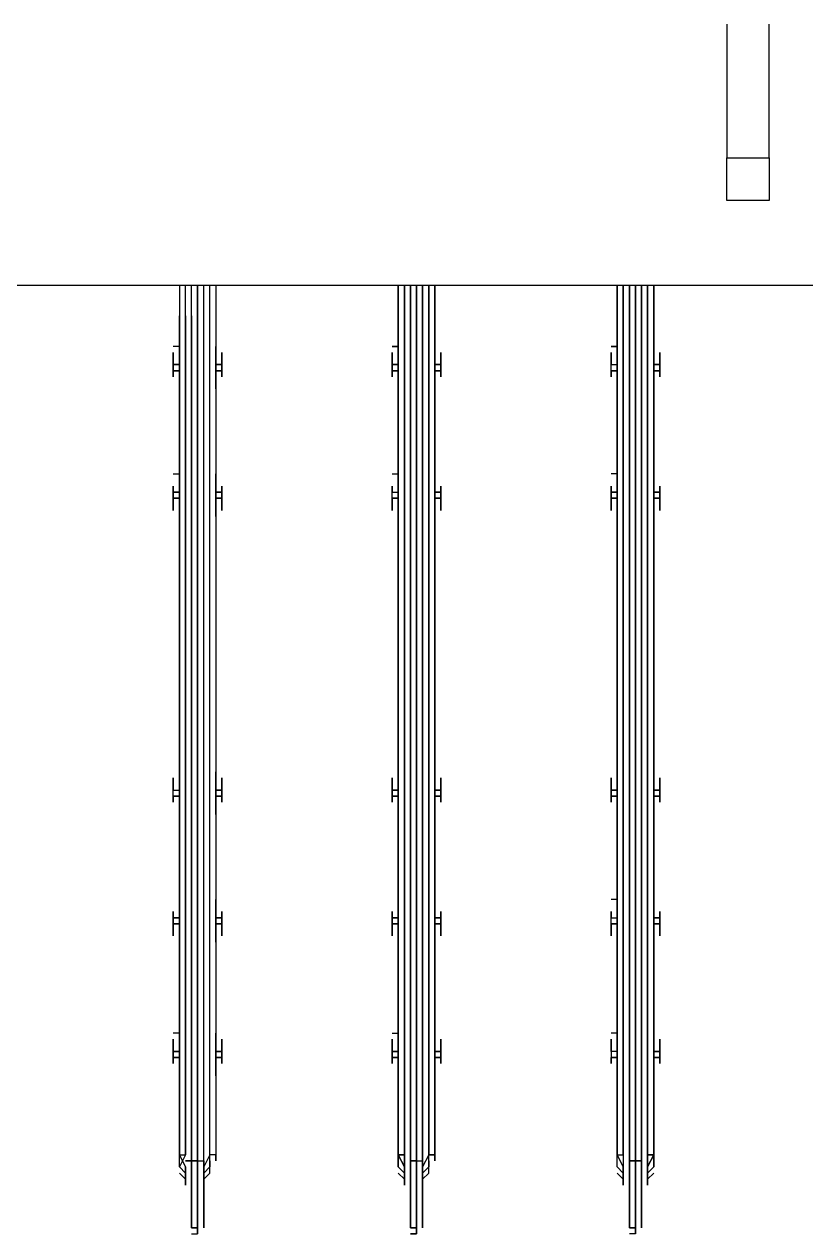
# Model space of a CAD drawing. Header units: metres. Extents: x 530797 to 531186, y 2675944 to 2676144.
# Drawn here: x 531162.012 to 531162.1898, y 2676012.4936 to 2676012.7689 of the extents above; entities that cross this region are included whole.
import ezdxf

# ---------------------------------------------------------------- set-up
doc = ezdxf.new("R2010")
doc.units = ezdxf.units.M
doc.layers.add('IDT', color=7, linetype='Continuous')

# ---------------------------------------------------------------- blocks, each defined once
blk = doc.blocks.new('IDT')
at = {"layer": 'IDT', "color": 0, "lineweight": 25}
for p, q in [((13.99486, 14.15276), (13.99486, 14.16797)), ((13.99486, 14.16797), (13.99486, 14.15276)), ((13.99624, 14.16936), (13.99624, 14.15276)), ((13.99624, 14.15276), (13.99624, 14.16936)), ((13.99624, 14.16936), (13.99624, 14.15276)), ((13.99624, 14.15276), (13.99624, 14.16936)), ((13.99624, 14.16936), (13.99763, 14.16936)), ((13.99763, 14.16797), (13.99624, 14.16797)), ((13.99624, 14.16797), (13.99763, 14.16797)), ((13.99763, 14.16797), (13.99624, 14.16797)), ((13.99624, 14.16797), (13.99763, 14.16797)), ((13.99763, 14.15276), (13.99763, 14.16797)), ((13.99763, 14.16797), (13.99763, 14.15276)), ((14.04465, 14.15276), (14.04465, 14.16797)), ((14.04465, 14.16797), (14.04465, 14.15276)), ((14.04465, 14.15276), (14.04465, 14.16797)), ((14.04465, 14.16797), (14.04465, 14.15276)), ((14.04604, 14.15276), (14.04604, 14.16936)), ((14.04604, 14.16936), (14.04604, 14.15276)), ((14.04742, 14.16936), (14.04604, 14.16936)), ((14.04604, 14.16936), (14.04604, 14.15276)), ((14.04604, 14.15276), (14.04604, 14.16936)), ((14.04604, 14.16936), (14.04742, 14.16936)), ((14.04604, 14.15276), (14.04604, 14.16936)), ((14.04604, 14.16936), (14.04604, 14.15276)), ((14.04604, 14.15276), (14.04604, 14.16936)), ((14.04604, 14.15276), (14.04604, 14.16936)), ((14.04742, 14.16797), (14.04604, 14.16797)), ((14.04604, 14.16797), (14.04742, 14.16797)), ((14.04742, 14.16797), (14.04604, 14.16797)), ((14.04604, 14.16797), (14.04742, 14.16797)), ((14.04742, 14.16797), (14.04604, 14.16797)), ((14.04604, 14.16797), (14.04742, 14.16797)), ((14.04742, 14.16797), (14.04604, 14.16797)), ((14.04604, 14.16797), (14.04742, 14.16797)), ((14.04742, 14.15276), (14.04742, 14.16797)), ((14.04742, 14.16797), (14.04742, 14.15276)), ((14.04742, 14.15276), (14.04742, 14.16797)), ((14.04742, 14.16797), (14.04742, 14.15276)), ((14.09445, 14.15276), (14.09445, 14.16797)), ((14.09445, 14.16797), (14.09445, 14.15276)), ((14.09583, 14.16936), (14.09583, 14.15276)), ((14.09583, 14.15276), (14.09583, 14.16936)), ((14.09583, 14.16936), (14.09583, 14.15276)), ((14.09721, 14.16936), (14.09583, 14.16936)), ((14.09583, 14.16936), (14.09583, 14.15276)), ((14.09721, 14.16797), (14.09583, 14.16797)), ((14.09583, 14.16797), (14.09721, 14.16797)), ((14.09721, 14.16797), (14.09583, 14.16797)), ((14.09583, 14.16797), (14.09721, 14.16797)), ((14.09721, 14.15276), (14.09721, 14.16797)), ((14.09721, 14.16797), (14.09721, 14.15276)), ((13.99348, 14.15691), (13.99209, 14.15552)), ((13.99209, 14.15552), (13.99348, 14.15691)), ((13.99348, 14.15414), (13.99348, 14.15829)), ((13.99348, 14.15829), (13.99348, 14.15691)), ((13.99348, 14.15691), (13.99348, 14.15829)), ((13.99348, 14.15829), (13.99348, 14.15414)), ((13.99901, 14.15414), (13.99901, 14.15829)), ((13.99901, 14.15829), (13.99901, 14.15691)), ((13.99901, 14.15691), (13.99901, 14.15829)), ((13.99901, 14.15829), (13.99901, 14.15414)), ((13.99901, 14.15691), (14.00039, 14.15552)), ((14.00039, 14.15552), (13.99901, 14.15691)), ((14.04465, 14.15691), (14.04327, 14.15552)), ((14.04465, 14.15691), (14.04327, 14.15552)), ((14.04465, 14.15691), (14.04327, 14.15552)), ((14.04465, 14.15691), (14.04327, 14.15552)), ((14.04465, 14.15414), (14.04465, 14.15829)), ((14.04465, 14.15829), (14.04465, 14.15691)), ((14.04465, 14.15414), (14.04465, 14.15829)), ((14.04465, 14.15829), (14.04465, 14.15691)), ((14.04465, 14.15414), (14.04465, 14.15829)), ((14.04465, 14.15829), (14.04465, 14.15691)), ((14.04465, 14.15414), (14.04465, 14.15829)), ((14.04465, 14.15829), (14.04465, 14.15691)), ((14.0488, 14.15414), (14.0488, 14.15829)), ((14.0488, 14.15829), (14.0488, 14.15414)), ((14.0488, 14.15414), (14.0488, 14.15829)), ((14.0488, 14.15829), (14.0488, 14.15691)), ((14.0488, 14.15691), (14.0488, 14.15829)), ((14.0488, 14.15829), (14.0488, 14.15691)), ((14.0488, 14.15691), (14.0488, 14.15829)), ((14.0488, 14.15829), (14.0488, 14.15414)), ((14.0488, 14.15691), (14.05018, 14.15552)), ((14.05018, 14.15552), (14.0488, 14.15691)), ((14.0488, 14.15691), (14.05018, 14.15552)), ((14.05018, 14.15552), (14.0488, 14.15691)), ((14.09445, 14.15691), (14.09306, 14.15552)), ((14.09445, 14.15691), (14.09306, 14.15552)), ((14.09445, 14.15414), (14.09445, 14.15829)), ((14.09445, 14.15829), (14.09445, 14.15691)), ((14.09445, 14.15414), (14.09445, 14.15829)), ((14.09445, 14.15829), (14.09445, 14.15691)), ((14.0986, 14.15414), (14.0986, 14.15829)), ((14.0986, 14.15829), (14.0986, 14.15691)), ((14.0986, 14.15691), (14.0986, 14.15829)), ((14.0986, 14.15829), (14.0986, 14.15414)), ((14.0986, 14.15691), (14.09998, 14.15552)), ((14.09998, 14.15552), (14.0986, 14.15691)), ((13.99348, 14.15552), (13.99209, 14.15414)), ((13.99209, 14.15414), (13.99348, 14.15552)), ((13.99209, 14.15414), (13.99209, 14.15276)), ((13.99209, 14.15276), (13.99209, 14.15414)), ((13.99209, 14.15137), (13.99348, 14.15414)), ((13.99348, 14.15414), (13.99209, 14.15137)), ((13.99348, 14.15552), (13.99348, 14.15137)), ((13.99348, 14.15137), (13.99348, 14.15552)), ((13.99901, 14.15137), (13.99901, 14.15552)), ((13.99901, 14.15552), (14.00039, 14.15414)), ((13.99901, 14.15137), (13.99901, 14.15552)), ((13.99901, 14.15552), (14.00039, 14.15414)), ((14.00039, 14.15137), (13.99901, 14.15414)), ((13.99901, 14.15414), (14.00039, 14.15137)), ((14.00039, 14.15414), (14.00039, 14.15276)), ((14.00039, 14.15414), (14.00039, 14.15276)), ((14.04327, 14.15552), (14.04327, 14.15137)), ((14.04327, 14.15552), (14.04327, 14.15137)), ((14.04327, 14.15552), (14.04327, 14.15137)), ((14.04327, 14.15552), (14.04327, 14.15137)), ((14.04327, 14.15414), (14.04465, 14.15552)), ((14.04465, 14.15552), (14.04327, 14.15414)), ((14.04327, 14.15414), (14.04465, 14.15552)), ((14.04465, 14.15552), (14.04327, 14.15414)), ((14.04327, 14.15137), (14.04465, 14.15414)), ((14.04327, 14.15137), (14.04465, 14.15414)), ((14.04327, 14.15137), (14.04465, 14.15414)), ((14.04327, 14.15137), (14.04465, 14.15414)), ((14.04327, 14.15276), (14.04327, 14.15414)), ((14.04327, 14.15414), (14.04327, 14.15276)), ((14.04327, 14.15276), (14.04327, 14.15414)), ((14.04327, 14.15414), (14.04327, 14.15276)), ((14.0488, 14.15137), (14.0488, 14.15552)), ((14.0488, 14.15552), (14.05018, 14.15414)), ((14.0488, 14.15137), (14.0488, 14.15552)), ((14.0488, 14.15552), (14.05018, 14.15414)), ((14.0488, 14.15552), (14.0488, 14.15137)), ((14.05018, 14.15414), (14.0488, 14.15552)), ((14.0488, 14.15137), (14.0488, 14.15552)), ((14.05018, 14.15414), (14.0488, 14.15552)), ((14.05018, 14.15137), (14.0488, 14.15414)), ((14.0488, 14.15414), (14.05018, 14.15137)), ((14.05018, 14.15137), (14.0488, 14.15414)), ((14.0488, 14.15414), (14.05018, 14.15137)), ((14.05018, 14.15414), (14.05018, 14.15276)), ((14.05018, 14.15414), (14.05018, 14.15276)), ((14.05018, 14.15276), (14.05018, 14.15414)), ((14.05018, 14.15276), (14.05018, 14.15414)), ((14.09306, 14.15552), (14.09306, 14.15137)), ((14.09306, 14.15552), (14.09306, 14.15137)), ((14.09306, 14.15414), (14.09445, 14.15552)), ((14.09445, 14.15552), (14.09306, 14.15414)), ((14.09306, 14.15137), (14.09445, 14.15414)), ((14.09306, 14.15137), (14.09445, 14.15414)), ((14.09306, 14.15276), (14.09306, 14.15414)), ((14.09306, 14.15414), (14.09306, 14.15276)), ((14.09998, 14.15414), (14.0986, 14.15552)), ((14.0986, 14.15552), (14.09998, 14.15414)), ((14.09998, 14.15414), (14.0986, 14.15552)), ((14.0986, 14.15552), (14.09998, 14.15414)), ((14.09998, 14.15137), (14.0986, 14.15414)), ((14.0986, 14.15414), (14.09998, 14.15137)), ((14.0986, 14.15137), (14.09998, 14.15414)), ((14.0986, 14.15137), (14.09998, 14.15414)), ((14.09998, 14.15414), (14.09998, 14.15276)), ((14.09998, 14.15414), (14.09998, 14.15276)), ((13.99209, 14.15137), (13.99209, 14.15276)), ((13.99209, 14.15276), (13.99209, 14.15137)), ((13.99348, 14.15137), (13.99209, 14.15137)), ((13.99209, 14.15137), (13.99348, 14.15137)), ((13.99209, 14.15137), (13.99209, 13.95358)), ((13.99209, 13.95358), (13.99209, 14.15137)), ((13.99348, 14.15137), (13.99348, 13.95358)), ((13.99348, 13.95358), (13.99348, 14.15137)), ((13.99486, 14.15276), (13.99486, 13.95358)), ((13.99486, 13.95358), (13.99486, 14.15276)), ((13.99624, 14.15276), (13.99486, 14.15276)), ((13.99486, 14.15276), (13.99624, 14.15276)), ((13.99624, 14.15276), (13.99763, 14.15276)), ((13.99763, 14.15276), (13.99624, 14.15276)), ((13.99624, 14.15276), (13.99763, 14.15276)), ((13.99763, 14.15276), (13.99624, 14.15276)), ((13.99624, 13.95358), (13.99624, 14.15276)), ((13.99624, 14.15276), (13.99624, 13.95358)), ((13.99624, 13.95358), (13.99624, 14.15276)), ((13.99624, 14.15276), (13.99624, 13.95358)), ((13.99763, 14.15276), (13.99763, 13.95358)), ((13.99763, 13.95358), (13.99763, 14.15276)), ((14.00039, 14.15137), (13.99901, 14.15137)), ((14.00039, 14.15137), (13.99901, 14.15137)), ((13.99901, 14.15137), (13.99901, 13.95358)), ((13.99901, 13.95358), (13.99901, 14.15137)), ((14.00039, 14.15276), (14.00039, 14.15137)), ((14.00039, 14.15276), (14.00039, 14.15137)), ((14.00039, 13.95358), (14.00039, 14.15137)), ((14.00039, 14.15137), (14.00039, 13.95358)), ((14.04189, 14.15137), (14.04189, 14.15276)), ((14.04189, 14.15276), (14.04189, 14.15137)), ((14.04189, 14.15137), (14.04189, 14.15276)), ((14.04189, 14.15276), (14.04189, 14.15137)), ((14.04189, 13.9605), (14.04189, 14.15137)), ((14.04189, 14.15137), (14.04327, 14.15137)), ((14.04327, 14.15137), (14.04189, 14.15137)), ((14.04189, 14.15137), (14.04327, 14.15137)), ((14.04327, 14.15137), (14.04189, 14.15137)), ((14.04189, 14.15137), (14.04189, 13.95358)), ((14.04189, 13.95358), (14.04189, 14.15137)), ((14.04189, 14.15137), (14.04189, 13.95358)), ((14.04327, 14.15137), (14.04327, 13.9605)), ((14.04327, 13.95358), (14.04327, 14.15137)), ((14.04327, 14.15137), (14.04327, 13.95358)), ((14.04327, 13.95358), (14.04327, 14.15137)), ((14.04604, 14.15276), (14.04465, 14.15276)), ((14.04465, 14.15276), (14.04465, 13.9605)), ((14.04604, 14.15276), (14.04465, 14.15276)), ((14.04465, 14.15276), (14.04465, 13.95358)), ((14.04465, 13.95358), (14.04465, 14.15276)), ((14.04465, 14.15276), (14.04465, 13.95358)), ((14.04604, 14.15276), (14.04465, 14.15276)), ((14.04604, 14.15276), (14.04465, 14.15276)), ((14.04742, 14.15276), (14.04604, 14.15276)), ((14.04604, 14.15276), (14.04742, 14.15276)), ((14.04742, 14.15276), (14.04604, 14.15276)), ((14.04604, 14.15276), (14.04742, 14.15276)), ((14.04742, 14.15276), (14.04604, 14.15276)), ((14.04604, 14.15276), (14.04742, 14.15276)), ((14.04742, 14.15276), (14.04604, 14.15276)), ((14.04742, 14.15276), (14.04604, 14.15276)), ((14.04604, 13.9605), (14.04604, 14.15276)), ((14.04604, 14.15276), (14.04604, 13.9605)), ((14.04604, 13.95358), (14.04604, 14.15276)), ((14.04604, 14.15276), (14.04604, 13.95358)), ((14.04604, 13.95358), (14.04604, 14.15276)), ((14.04604, 14.15276), (14.04604, 13.95358)), ((14.04604, 13.95358), (14.04604, 14.15276)), ((14.04604, 14.15276), (14.04604, 13.95358)), ((14.04742, 13.9605), (14.04742, 14.15276)), ((14.04742, 13.95358), (14.04742, 14.15276)), ((14.04742, 14.15276), (14.04742, 13.95358)), ((14.04742, 13.95358), (14.04742, 14.15276)), ((14.05018, 14.15137), (14.0488, 14.15137)), ((14.05018, 14.15137), (14.0488, 14.15137)), ((14.0488, 14.15137), (14.05018, 14.15137)), ((14.05018, 14.15137), (14.0488, 14.15137)), ((14.0488, 13.9605), (14.0488, 14.15137)), ((14.0488, 14.15137), (14.0488, 13.95358)), ((14.0488, 13.95358), (14.0488, 14.15137)), ((14.0488, 14.15137), (14.0488, 13.95358)), ((14.05018, 14.15276), (14.05018, 14.15137)), ((14.05018, 14.15276), (14.05018, 14.15137)), ((14.05018, 14.15137), (14.05018, 14.15276)), ((14.05018, 14.15276), (14.05018, 14.15137)), ((14.05018, 13.9605), (14.05018, 14.15137)), ((14.05018, 14.15137), (14.05018, 13.95358)), ((14.05018, 13.95358), (14.05018, 14.15137)), ((14.05018, 14.15137), (14.05018, 13.95358)), ((14.09168, 14.15137), (14.09168, 14.15276)), ((14.09168, 14.15276), (14.09168, 14.15137)), ((14.09168, 13.9605), (14.09168, 14.15137)), ((14.09168, 14.15137), (14.09306, 14.15137)), ((14.09168, 13.95358), (14.09168, 14.15137)), ((14.09168, 14.15137), (14.09306, 14.15137)), ((14.09306, 14.15137), (14.09306, 13.9605)), ((14.09306, 14.15137), (14.09306, 13.95358)), ((14.09583, 14.15276), (14.09445, 14.15276)), ((14.09445, 14.15276), (14.09445, 13.9605)), ((14.09583, 14.15276), (14.09445, 14.15276)), ((14.09445, 14.15276), (14.09445, 13.95358)), ((14.09583, 14.15276), (14.09721, 14.15276)), ((14.09721, 14.15276), (14.09583, 14.15276)), ((14.09583, 14.15276), (14.09583, 13.95358)), ((14.09583, 13.95358), (14.09583, 14.15276)), ((14.09583, 14.15276), (14.09583, 13.9605)), ((14.09583, 13.9605), (14.09583, 14.15276)), ((14.09721, 13.9605), (14.09721, 14.15276)), ((14.09721, 14.15276), (14.0986, 14.15276)), ((14.0986, 14.15276), (14.09721, 14.15276)), ((14.09721, 14.15276), (14.09721, 13.95358)), ((14.09998, 14.15137), (14.0986, 14.15137)), ((14.09998, 14.15137), (14.0986, 14.15137)), ((14.0986, 13.9605), (14.0986, 14.15137)), ((14.0986, 14.15137), (14.0986, 13.95358)), ((14.09998, 14.15276), (14.09998, 14.15137)), ((14.09998, 14.15276), (14.09998, 14.15137)), ((14.09998, 13.95358), (14.09998, 14.15137)), ((14.09998, 14.15137), (14.09998, 13.9605)), ((13.99209, 14.12924), (13.99209, 14.13339)), ((13.99209, 14.13339), (13.99209, 14.12371)), ((13.99209, 14.13063), (13.99209, 14.13201)), ((13.99209, 14.13201), (13.99209, 14.13063)), ((14.00039, 14.13339), (14.00039, 14.12924)), ((14.00039, 14.12924), (14.00039, 14.13339)), ((14.00039, 14.13201), (14.00039, 14.13063)), ((14.00039, 14.13063), (14.00039, 14.13201)), ((14.04189, 14.12924), (14.04189, 14.13339)), ((14.04189, 14.13339), (14.04189, 14.12924)), ((14.04189, 14.12924), (14.04189, 14.13339)), ((14.04189, 14.13339), (14.04189, 14.12924)), ((14.04189, 14.13063), (14.04189, 14.13201)), ((14.04189, 14.13201), (14.04189, 14.13063)), ((14.04189, 14.13063), (14.04189, 14.13201)), ((14.04189, 14.13201), (14.04189, 14.13063)), ((14.05018, 14.13339), (14.05018, 14.12924)), ((14.05018, 14.12924), (14.05018, 14.13339)), ((14.05018, 14.13339), (14.05018, 14.12924)), ((14.05018, 14.12924), (14.05018, 14.13339)), ((14.05018, 14.13201), (14.05018, 14.13063)), ((14.05018, 14.13063), (14.05018, 14.13201)), ((14.05018, 14.13201), (14.05018, 14.13063)), ((14.05018, 14.13063), (14.05018, 14.13201)), ((14.09168, 14.12924), (14.09168, 14.13339)), ((14.09168, 14.13339), (14.09168, 14.12924)), ((14.09168, 14.13063), (14.09168, 14.13201)), ((14.09168, 14.13201), (14.09168, 14.13063)), ((14.09998, 14.12924), (14.09998, 14.13339)), ((14.09998, 14.13339), (14.09998, 14.12924)), ((14.09998, 14.13201), (14.09998, 14.13063)), ((14.09998, 14.13063), (14.09998, 14.13201)), ((13.99071, 14.12924), (13.99071, 14.13063)), ((13.99071, 14.13063), (13.99071, 14.12924)), ((13.99071, 14.12786), (13.99071, 14.12924)), ((13.99071, 14.12924), (13.99071, 14.12786)), ((13.99209, 14.12924), (13.99071, 14.12924)), ((13.99071, 14.12924), (13.99209, 14.12924)), ((13.99209, 14.12786), (13.99209, 14.12924)), ((14.00039, 14.12924), (14.00177, 14.12924)), ((14.00177, 14.12924), (14.00039, 14.12924)), ((14.00039, 14.12924), (14.00039, 14.12371)), ((14.00177, 14.12924), (14.00039, 14.12924)), ((14.00039, 14.12924), (14.00039, 14.12786)), ((14.00177, 14.12924), (14.00039, 14.12924)), ((14.00177, 14.12924), (14.00177, 14.13063)), ((14.00177, 14.13063), (14.00177, 14.12924)), ((14.00177, 14.12786), (14.00177, 14.12924)), ((14.00177, 14.12786), (14.00177, 14.12924)), ((14.0405, 14.12924), (14.0405, 14.13063)), ((14.0405, 14.13063), (14.0405, 14.12924)), ((14.0405, 14.12924), (14.0405, 14.13063)), ((14.0405, 14.13063), (14.0405, 14.12924)), ((14.0405, 14.12786), (14.0405, 14.12924)), ((14.0405, 14.12924), (14.0405, 14.12786)), ((14.0405, 14.12786), (14.0405, 14.12924)), ((14.0405, 14.12924), (14.0405, 14.12786)), ((14.04189, 14.12924), (14.0405, 14.12924)), ((14.0405, 14.12924), (14.04189, 14.12924)), ((14.04189, 14.12924), (14.0405, 14.12924)), ((14.0405, 14.12924), (14.04189, 14.12924)), ((14.04189, 14.12786), (14.04189, 14.12924)), ((14.04189, 14.12924), (14.04189, 14.12786)), ((14.04189, 14.12924), (14.04189, 14.12786)), ((14.04189, 14.12786), (14.04189, 14.12924)), ((14.05157, 14.12924), (14.05018, 14.12924)), ((14.05018, 14.12924), (14.05018, 14.12371)), ((14.05018, 14.12371), (14.05018, 14.12924)), ((14.05018, 14.12924), (14.05157, 14.12924)), ((14.05018, 14.12371), (14.05018, 14.12924)), ((14.05018, 14.12924), (14.05157, 14.12924)), ((14.05157, 14.12924), (14.05018, 14.12924)), ((14.05018, 14.12924), (14.05157, 14.12924)), ((14.05018, 14.12924), (14.05157, 14.12924)), ((14.05157, 14.12924), (14.05018, 14.12924)), ((14.05018, 14.12786), (14.05018, 14.12924)), ((14.05018, 14.12924), (14.05157, 14.12924)), ((14.05157, 14.13063), (14.05157, 14.12924)), ((14.05157, 14.12924), (14.05157, 14.13063)), ((14.05157, 14.12924), (14.05157, 14.13063)), ((14.05157, 14.12924), (14.05157, 14.13063)), ((14.05157, 14.12786), (14.05157, 14.12924)), ((14.05157, 14.12924), (14.05157, 14.12786)), ((14.05157, 14.12786), (14.05157, 14.12924)), ((14.05157, 14.12924), (14.05157, 14.12786)), ((14.0903, 14.12924), (14.0903, 14.13063)), ((14.0903, 14.13063), (14.0903, 14.12924)), ((14.0903, 14.12786), (14.0903, 14.12924)), ((14.0903, 14.12924), (14.0903, 14.12786)), ((14.09168, 14.12924), (14.0903, 14.12924)), ((14.0903, 14.12924), (14.09168, 14.12924)), ((14.09168, 14.12924), (14.09168, 14.12786)), ((14.09168, 14.12786), (14.09168, 14.12924)), ((14.10136, 14.12924), (14.09998, 14.12924)), ((14.09998, 14.12924), (14.10136, 14.12924)), ((14.09998, 14.12786), (14.09998, 14.12924)), ((14.09998, 14.12924), (14.10136, 14.12924)), ((14.10136, 14.12924), (14.09998, 14.12924)), ((14.09998, 14.12924), (14.09998, 14.12371)), ((14.10136, 14.12924), (14.10136, 14.13063)), ((14.10136, 14.13063), (14.10136, 14.12924)), ((14.10136, 14.12786), (14.10136, 14.12924)), ((14.10136, 14.12924), (14.10136, 14.12786)), ((13.99071, 14.12509), (13.99071, 14.12786)), ((13.99071, 14.12786), (13.99071, 14.12509)), ((13.99209, 14.12786), (13.99071, 14.12786)), ((13.99071, 14.12786), (13.99209, 14.12786)), ((13.99209, 14.12371), (13.99209, 14.12786)), ((14.00039, 14.12371), (14.00039, 14.12786)), ((14.00039, 14.12786), (14.00177, 14.12786)), ((14.00039, 14.12786), (14.00177, 14.12786)), ((14.00177, 14.12509), (14.00177, 14.12786)), ((14.00177, 14.12786), (14.00177, 14.12509)), ((14.04189, 14.12786), (14.0405, 14.12786)), ((14.0405, 14.12786), (14.04189, 14.12786)), ((14.04189, 14.12786), (14.0405, 14.12786)), ((14.0405, 14.12786), (14.04189, 14.12786)), ((14.0405, 14.12509), (14.0405, 14.12786)), ((14.0405, 14.12786), (14.0405, 14.12509)), ((14.0405, 14.12509), (14.0405, 14.12786)), ((14.0405, 14.12786), (14.0405, 14.12509)), ((14.04189, 14.12371), (14.04189, 14.12786)), ((14.04189, 14.12786), (14.04189, 14.12371)), ((14.04189, 14.12371), (14.04189, 14.12786)), ((14.04189, 14.12786), (14.04189, 14.12371)), ((14.05018, 14.12371), (14.05018, 14.12786)), ((14.05018, 14.12786), (14.05157, 14.12786)), ((14.05157, 14.12786), (14.05018, 14.12786)), ((14.05018, 14.12786), (14.05157, 14.12786)), ((14.05157, 14.12786), (14.05018, 14.12786)), ((14.05157, 14.12786), (14.05157, 14.12509)), ((14.05157, 14.12509), (14.05157, 14.12786)), ((14.05157, 14.12786), (14.05157, 14.12509)), ((14.05157, 14.12509), (14.05157, 14.12786)), ((14.0903, 14.12509), (14.0903, 14.12786)), ((14.0903, 14.12786), (14.0903, 14.12509)), ((14.09168, 14.12786), (14.0903, 14.12786)), ((14.0903, 14.12786), (14.09168, 14.12786)), ((14.09168, 14.12371), (14.09168, 14.12786)), ((14.09168, 14.12786), (14.09168, 14.12371)), ((14.09998, 14.12786), (14.10136, 14.12786)), ((14.10136, 14.12786), (14.09998, 14.12786)), ((14.09998, 14.12371), (14.09998, 14.12786)), ((14.10136, 14.12786), (14.10136, 14.12509)), ((14.10136, 14.12509), (14.10136, 14.12786)), ((13.99209, 14.12371), (13.99209, 14.12509)), ((13.99209, 14.12509), (13.99209, 14.12371)), ((14.00039, 14.12371), (14.00039, 14.12509)), ((14.00039, 14.12509), (14.00039, 14.12371)), ((14.00039, 14.12371), (14.00177, 14.12371)), ((14.04189, 14.12371), (14.04189, 14.12509)), ((14.04189, 14.12509), (14.04189, 14.12371)), ((14.04189, 14.12371), (14.04189, 14.12509)), ((14.04189, 14.12509), (14.04189, 14.12371)), ((14.05018, 14.12371), (14.05018, 14.12509)), ((14.05018, 14.12509), (14.05018, 14.12371)), ((14.05018, 14.12371), (14.05018, 14.12509)), ((14.05018, 14.12509), (14.05018, 14.12371)), ((14.05157, 14.12371), (14.05018, 14.12371)), ((14.09168, 14.12371), (14.09168, 14.12509)), ((14.09168, 14.12509), (14.09168, 14.12371)), ((14.09998, 14.12371), (14.09998, 14.12509)), ((14.09998, 14.12509), (14.09998, 14.12371)), ((14.09998, 14.12371), (14.10136, 14.12371)), ((13.99071, 14.09881), (13.99071, 14.10158)), ((13.99071, 14.10158), (13.99071, 14.09881)), ((13.99209, 14.09881), (13.99209, 14.10296)), ((13.99209, 14.10296), (13.99209, 14.10158)), ((13.99209, 14.10158), (13.99209, 14.10296)), ((13.99209, 14.10296), (13.99209, 14.09881)), ((14.00039, 14.10296), (14.00039, 14.10158)), ((14.00039, 14.10158), (14.00039, 14.10296)), ((14.00039, 14.10296), (14.00039, 14.09881)), ((14.00039, 14.09881), (14.00039, 14.10296)), ((14.00177, 14.09881), (14.00177, 14.10158)), ((14.00177, 14.10158), (14.00177, 14.09881)), ((14.0405, 14.09881), (14.0405, 14.10158)), ((14.0405, 14.10158), (14.0405, 14.09881)), ((14.0405, 14.09881), (14.0405, 14.10158)), ((14.0405, 14.10158), (14.0405, 14.09881)), ((14.04189, 14.09881), (14.04189, 14.10296)), ((14.04189, 14.10296), (14.04189, 14.10158)), ((14.04189, 14.10158), (14.04189, 14.10296)), ((14.04189, 14.10296), (14.04189, 14.09881)), ((14.04189, 14.10296), (14.04189, 14.09881)), ((14.04189, 14.10296), (14.04189, 14.10158)), ((14.04189, 14.10296), (14.04189, 14.09881)), ((14.04189, 14.10296), (14.04189, 14.10158)), ((14.05018, 14.09881), (14.05018, 14.10296)), ((14.05018, 14.10296), (14.05018, 14.10158)), ((14.05018, 14.10158), (14.05018, 14.10296)), ((14.05018, 14.10296), (14.05018, 14.09881)), ((14.05018, 14.09881), (14.05018, 14.10296)), ((14.05018, 14.10296), (14.05018, 14.10158)), ((14.05018, 14.10158), (14.05018, 14.10296)), ((14.05018, 14.10296), (14.05018, 14.09881)), ((14.05157, 14.09881), (14.05157, 14.10158)), ((14.05157, 14.10158), (14.05157, 14.09881)), ((14.05157, 14.09881), (14.05157, 14.10158)), ((14.05157, 14.10158), (14.05157, 14.09881)), ((14.0903, 14.09881), (14.0903, 14.10158)), ((14.0903, 14.10158), (14.0903, 14.09881)), ((14.09168, 14.09881), (14.09168, 14.10296)), ((14.09168, 14.10296), (14.09168, 14.10158)), ((14.09168, 14.10158), (14.09168, 14.10296)), ((14.09168, 14.10296), (14.09168, 14.09881)), ((14.09998, 14.09881), (14.09998, 14.10296)), ((14.09998, 14.10296), (14.09998, 14.10158)), ((14.09998, 14.10158), (14.09998, 14.10296)), ((14.09998, 14.10296), (14.09998, 14.09881)), ((14.10136, 14.09881), (14.10136, 14.10158)), ((14.10136, 14.10158), (14.10136, 14.09881)), ((13.99071, 14.09743), (13.99071, 14.09881)), ((13.99071, 14.09881), (13.99071, 14.09743)), ((13.99209, 14.09881), (13.99071, 14.09881)), ((13.99071, 14.09881), (13.99209, 14.09881)), ((13.99209, 14.09743), (13.99209, 14.09881)), ((13.99209, 14.09881), (13.99209, 14.09328)), ((14.00177, 14.09881), (14.00039, 14.09881)), ((14.00039, 14.09881), (14.00177, 14.09881)), ((14.00039, 14.09881), (14.00177, 14.09881)), ((14.00039, 14.09743), (14.00039, 14.09881)), ((14.00039, 14.09881), (14.00177, 14.09881)), ((14.00039, 14.09743), (14.00039, 14.09881)), ((14.00177, 14.09881), (14.00177, 14.09743)), ((14.00177, 14.09881), (14.00177, 14.09743)), ((14.04189, 14.09881), (14.0405, 14.09881)), ((14.0405, 14.09881), (14.04189, 14.09881)), ((14.04189, 14.09881), (14.0405, 14.09881)), ((14.0405, 14.09881), (14.04189, 14.09881)), ((14.0405, 14.09743), (14.0405, 14.09881)), ((14.0405, 14.09881), (14.0405, 14.09743)), ((14.0405, 14.09743), (14.0405, 14.09881)), ((14.0405, 14.09881), (14.0405, 14.09743)), ((14.04189, 14.09881), (14.04189, 14.09328)), ((14.04189, 14.09743), (14.04189, 14.09881)), ((14.04189, 14.09881), (14.04189, 14.09743)), ((14.04189, 14.09881), (14.04189, 14.09743)), ((14.05157, 14.09881), (14.05018, 14.09881)), ((14.05018, 14.09881), (14.05018, 14.09743)), ((14.05018, 14.09328), (14.05018, 14.09881)), ((14.05018, 14.09881), (14.05157, 14.09881)), ((14.05157, 14.09881), (14.05018, 14.09881)), ((14.05157, 14.09881), (14.05018, 14.09881)), ((14.05018, 14.09881), (14.05018, 14.09743)), ((14.05157, 14.09881), (14.05018, 14.09881)), ((14.05018, 14.09881), (14.05157, 14.09881)), ((14.05018, 14.09743), (14.05018, 14.09881)), ((14.05018, 14.09881), (14.05157, 14.09881)), ((14.05157, 14.09881), (14.05157, 14.09743)), ((14.05157, 14.09743), (14.05157, 14.09881)), ((14.05157, 14.09743), (14.05157, 14.09881)), ((14.05157, 14.09881), (14.05157, 14.09743)), ((14.0903, 14.09743), (14.0903, 14.09881)), ((14.0903, 14.09881), (14.0903, 14.09743)), ((14.09168, 14.09881), (14.0903, 14.09881)), ((14.0903, 14.09881), (14.09168, 14.09881)), ((14.09168, 14.09743), (14.09168, 14.09881)), ((14.09168, 14.09881), (14.09168, 14.09328)), ((14.09998, 14.09881), (14.10136, 14.09881)), ((14.10136, 14.09881), (14.09998, 14.09881)), ((14.09998, 14.09881), (14.10136, 14.09881)), ((14.09998, 14.09328), (14.09998, 14.09881)), ((14.09998, 14.09881), (14.09998, 14.09743)), ((14.10136, 14.09881), (14.10136, 14.09743)), ((14.10136, 14.09743), (14.10136, 14.09881)), ((13.99209, 14.09743), (13.99071, 14.09743)), ((13.99071, 14.09743), (13.99209, 14.09743)), ((13.99071, 14.09605), (13.99071, 14.09743)), ((13.99071, 14.09743), (13.99071, 14.09605)), ((13.99209, 14.09328), (13.99209, 14.09743)), ((13.99209, 14.09467), (13.99209, 14.09605)), ((13.99209, 14.09605), (13.99209, 14.09467)), ((14.00177, 14.09743), (14.00039, 14.09743)), ((14.00039, 14.09743), (14.00039, 14.09328)), ((14.00039, 14.09328), (14.00039, 14.09743)), ((14.00177, 14.09743), (14.00039, 14.09743)), ((14.00039, 14.09605), (14.00039, 14.09467)), ((14.00039, 14.09467), (14.00039, 14.09605)), ((14.00177, 14.09605), (14.00177, 14.09743)), ((14.00177, 14.09743), (14.00177, 14.09605)), ((14.04189, 14.09743), (14.0405, 14.09743)), ((14.0405, 14.09743), (14.04189, 14.09743)), ((14.04189, 14.09743), (14.0405, 14.09743)), ((14.0405, 14.09743), (14.0405, 14.09605)), ((14.0405, 14.09743), (14.0405, 14.09605)), ((14.0405, 14.09605), (14.0405, 14.09743)), ((14.0405, 14.09743), (14.0405, 14.09605)), ((14.04189, 14.09743), (14.0405, 14.09743)), ((14.04189, 14.09743), (14.04189, 14.09328)), ((14.04189, 14.09743), (14.04189, 14.09328)), ((14.04189, 14.09743), (14.04189, 14.09328)), ((14.04189, 14.09467), (14.04189, 14.09605)), ((14.04189, 14.09605), (14.04189, 14.09467)), ((14.04189, 14.09467), (14.04189, 14.09605)), ((14.04189, 14.09605), (14.04189, 14.09467)), ((14.05018, 14.09743), (14.05018, 14.09328)), ((14.05018, 14.09743), (14.05157, 14.09743)), ((14.05157, 14.09743), (14.05018, 14.09743)), ((14.05018, 14.09743), (14.05157, 14.09743)), ((14.05157, 14.09743), (14.05018, 14.09743)), ((14.05018, 14.09328), (14.05018, 14.09743)), ((14.05018, 14.09743), (14.05018, 14.09328)), ((14.05018, 14.09605), (14.05018, 14.09467)), ((14.05018, 14.09467), (14.05018, 14.09605)), ((14.05018, 14.09605), (14.05018, 14.09467)), ((14.05018, 14.09467), (14.05018, 14.09605)), ((14.05157, 14.09743), (14.05157, 14.09605)), ((14.05157, 14.09605), (14.05157, 14.09743)), ((14.05157, 14.09743), (14.05157, 14.09605)), ((14.05157, 14.09605), (14.05157, 14.09743)), ((14.09168, 14.09743), (14.0903, 14.09743)), ((14.0903, 14.09743), (14.0903, 14.09605)), ((14.0903, 14.09605), (14.0903, 14.09743)), ((14.0903, 14.09743), (14.09168, 14.09743)), ((14.09168, 14.09328), (14.09168, 14.09743)), ((14.09168, 14.09467), (14.09168, 14.09605)), ((14.09168, 14.09605), (14.09168, 14.09467)), ((14.10136, 14.09743), (14.09998, 14.09743)), ((14.09998, 14.09743), (14.09998, 14.09328)), ((14.09998, 14.09743), (14.10136, 14.09743)), ((14.09998, 14.09605), (14.09998, 14.09467)), ((14.09998, 14.09467), (14.09998, 14.09605)), ((14.10136, 14.09743), (14.10136, 14.09605)), ((14.10136, 14.09605), (14.10136, 14.09743)), ((14.00039, 14.09328), (14.00177, 14.09328)), ((13.99209, 14.06839), (13.99209, 14.07392)), ((13.99209, 14.07392), (13.99209, 14.06977)), ((14.00039, 14.06977), (14.00039, 14.07392)), ((14.00039, 14.07392), (14.00039, 14.06977)), ((14.04189, 14.06977), (14.04189, 14.07392)), ((14.04189, 14.07392), (14.04189, 14.06977)), ((14.04189, 14.06839), (14.04189, 14.07392)), ((14.04189, 14.07392), (14.04189, 14.06839)), ((14.05018, 14.06977), (14.05018, 14.07392)), ((14.05018, 14.07392), (14.05018, 14.06977)), ((14.05018, 14.06977), (14.05018, 14.07392)), ((14.05018, 14.07392), (14.05018, 14.06977)), ((14.09168, 14.06839), (14.09168, 14.07392)), ((14.09168, 14.07392), (14.09168, 14.06977)), ((14.09998, 14.06977), (14.09998, 14.07392)), ((14.09998, 14.07392), (14.09998, 14.06977)), ((13.99071, 14.06977), (13.99071, 14.07115)), ((13.99071, 14.07115), (13.99071, 14.06977)), ((13.99209, 14.07115), (13.99209, 14.07253)), ((13.99209, 14.07253), (13.99209, 14.07115)), ((14.00039, 14.07253), (14.00039, 14.07115)), ((14.00039, 14.07115), (14.00039, 14.07253)), ((14.00177, 14.06977), (14.00177, 14.07115)), ((14.00177, 14.07115), (14.00177, 14.06977)), ((14.0405, 14.06977), (14.0405, 14.07115)), ((14.0405, 14.07115), (14.0405, 14.06977)), ((14.0405, 14.06977), (14.0405, 14.07115)), ((14.0405, 14.07115), (14.0405, 14.06977)), ((14.04189, 14.07115), (14.04189, 14.07253)), ((14.04189, 14.07253), (14.04189, 14.07115)), ((14.04189, 14.07115), (14.04189, 14.07253)), ((14.04189, 14.07253), (14.04189, 14.07115)), ((14.05018, 14.07253), (14.05018, 14.07115)), ((14.05018, 14.07115), (14.05018, 14.07253)), ((14.05018, 14.07253), (14.05018, 14.07115)), ((14.05018, 14.07115), (14.05018, 14.07253)), ((14.05157, 14.06977), (14.05157, 14.07115)), ((14.05157, 14.07115), (14.05157, 14.06977)), ((14.05157, 14.06977), (14.05157, 14.07115)), ((14.05157, 14.07115), (14.05157, 14.06977)), ((14.0903, 14.06977), (14.0903, 14.07115)), ((14.0903, 14.07115), (14.0903, 14.06977)), ((14.09168, 14.07115), (14.09168, 14.07253)), ((14.09168, 14.07253), (14.09168, 14.07115)), ((14.09998, 14.07253), (14.09998, 14.07115)), ((14.09998, 14.07115), (14.09998, 14.07253)), ((14.10136, 14.06977), (14.10136, 14.07115)), ((14.10136, 14.07115), (14.10136, 14.06977)), ((13.99209, 14.06977), (13.99071, 14.06977)), ((13.99071, 14.06977), (13.99209, 14.06977)), ((13.99071, 14.06839), (13.99071, 14.06977)), ((13.99071, 14.06977), (13.99071, 14.06839)), ((13.99071, 14.06562), (13.99071, 14.06839)), ((13.99071, 14.06839), (13.99071, 14.06562)), ((13.99209, 14.06839), (13.99071, 14.06839)), ((13.99071, 14.06839), (13.99209, 14.06839)), ((13.99209, 14.06977), (13.99209, 14.06839)), ((13.99209, 14.06839), (13.99209, 14.06424)), ((13.99209, 14.06424), (13.99209, 14.06839)), ((14.00177, 14.06977), (14.00039, 14.06977)), ((14.00039, 14.06977), (14.00177, 14.06977)), ((14.00039, 14.06839), (14.00039, 14.06977)), ((14.00039, 14.06977), (14.00177, 14.06977)), ((14.00177, 14.06977), (14.00039, 14.06977)), ((14.00039, 14.06977), (14.00039, 14.06424)), ((14.00177, 14.06839), (14.00039, 14.06839)), ((14.00039, 14.06424), (14.00039, 14.06839)), ((14.00039, 14.06839), (14.00177, 14.06839)), ((14.00177, 14.06839), (14.00177, 14.06977)), ((14.00177, 14.06977), (14.00177, 14.06839)), ((14.00177, 14.06839), (14.00177, 14.06562)), ((14.00177, 14.06562), (14.00177, 14.06839)), ((14.04189, 14.06977), (14.0405, 14.06977)), ((14.0405, 14.06977), (14.04189, 14.06977)), ((14.0405, 14.06839), (14.0405, 14.06977)), ((14.0405, 14.06977), (14.0405, 14.06839)), ((14.04189, 14.06977), (14.0405, 14.06977)), ((14.0405, 14.06977), (14.04189, 14.06977)), ((14.0405, 14.06977), (14.0405, 14.06839)), ((14.0405, 14.06977), (14.0405, 14.06839)), ((14.04189, 14.06839), (14.0405, 14.06839)), ((14.0405, 14.06839), (14.04189, 14.06839)), ((14.0405, 14.06562), (14.0405, 14.06839)), ((14.0405, 14.06839), (14.0405, 14.06562)), ((14.0405, 14.06839), (14.04189, 14.06839)), ((14.0405, 14.06562), (14.0405, 14.06839)), ((14.0405, 14.06839), (14.0405, 14.06562)), ((14.0405, 14.06839), (14.04189, 14.06839)), ((14.04189, 14.06839), (14.04189, 14.06977)), ((14.04189, 14.06977), (14.04189, 14.06424)), ((14.04189, 14.06424), (14.04189, 14.06839)), ((14.04189, 14.06424), (14.04189, 14.06839)), ((14.04189, 14.06839), (14.04189, 14.06424)), ((14.05018, 14.06839), (14.05018, 14.06977)), ((14.05018, 14.06977), (14.05157, 14.06977)), ((14.05157, 14.06977), (14.05018, 14.06977)), ((14.05018, 14.06977), (14.05018, 14.06839)), ((14.05157, 14.06977), (14.05018, 14.06977)), ((14.05018, 14.06977), (14.05018, 14.06424)), ((14.05157, 14.06977), (14.05018, 14.06977)), ((14.05018, 14.06839), (14.05018, 14.06977)), ((14.05018, 14.06977), (14.05157, 14.06977)), ((14.05157, 14.06977), (14.05018, 14.06977)), ((14.05018, 14.06977), (14.05157, 14.06977)), ((14.05018, 14.06424), (14.05018, 14.06839)), ((14.05018, 14.06839), (14.05018, 14.06424)), ((14.05018, 14.06424), (14.05018, 14.06839)), ((14.05018, 14.06839), (14.05157, 14.06839)), ((14.05157, 14.06839), (14.05018, 14.06839)), ((14.05018, 14.06839), (14.05157, 14.06839)), ((14.05157, 14.06839), (14.05018, 14.06839)), ((14.05157, 14.06839), (14.05157, 14.06977)), ((14.05157, 14.06977), (14.05157, 14.06839)), ((14.05157, 14.06839), (14.05157, 14.06977)), ((14.05157, 14.06977), (14.05157, 14.06839)), ((14.05157, 14.06839), (14.05157, 14.06562)), ((14.05157, 14.06562), (14.05157, 14.06839)), ((14.05157, 14.06839), (14.05157, 14.06562)), ((14.05157, 14.06562), (14.05157, 14.06839)), ((14.09168, 14.06977), (14.0903, 14.06977)), ((14.0903, 14.06977), (14.09168, 14.06977)), ((14.0903, 14.06839), (14.0903, 14.06977)), ((14.0903, 14.06977), (14.0903, 14.06839)), ((14.0903, 14.06562), (14.0903, 14.06839)), ((14.0903, 14.06839), (14.0903, 14.06562)), ((14.09168, 14.06839), (14.0903, 14.06839)), ((14.0903, 14.06839), (14.09168, 14.06839)), ((14.09168, 14.06977), (14.09168, 14.06839)), ((14.09168, 14.06839), (14.09168, 14.06424)), ((14.09168, 14.06424), (14.09168, 14.06839)), ((14.10136, 14.06977), (14.09998, 14.06977)), ((14.09998, 14.06977), (14.10136, 14.06977)), ((14.09998, 14.06839), (14.09998, 14.06977)), ((14.09998, 14.06977), (14.10136, 14.06977)), ((14.09998, 14.06424), (14.09998, 14.06977)), ((14.09998, 14.06977), (14.10136, 14.06977)), ((14.10136, 14.06839), (14.09998, 14.06839)), ((14.10136, 14.06839), (14.09998, 14.06839)), ((14.09998, 14.06839), (14.09998, 14.06424)), ((14.10136, 14.06977), (14.10136, 14.06839)), ((14.10136, 14.06977), (14.10136, 14.06839)), ((14.10136, 14.06839), (14.10136, 14.06562)), ((14.10136, 14.06562), (14.10136, 14.06839)), ((13.99209, 14.06424), (13.99209, 14.06562)), ((13.99209, 14.06562), (13.99209, 14.06424)), ((14.00039, 14.06562), (14.00039, 14.06424)), ((14.00039, 14.06424), (14.00039, 14.06562)), ((14.04189, 14.06424), (14.04189, 14.06562)), ((14.04189, 14.06562), (14.04189, 14.06424)), ((14.04189, 14.06424), (14.04189, 14.06562)), ((14.04189, 14.06562), (14.04189, 14.06424)), ((14.05018, 14.06562), (14.05018, 14.06424)), ((14.05018, 14.06424), (14.05018, 14.06562)), ((14.05018, 14.06424), (14.05018, 14.06562)), ((14.05018, 14.06562), (14.05018, 14.06424)), ((14.09168, 14.06424), (14.09168, 14.06562)), ((14.09168, 14.06562), (14.09168, 14.06424)), ((14.09998, 14.06562), (14.09998, 14.06424)), ((14.09998, 14.06424), (14.09998, 14.06562)), ((13.99071, 14.00199), (13.99071, 14.00476)), ((13.99071, 14.00476), (13.99071, 14.00199)), ((13.99209, 14.00061), (13.99209, 14.00614)), ((13.99209, 14.00614), (13.99209, 14.00476)), ((13.99209, 14.00476), (13.99209, 14.00614)), ((13.99209, 14.00614), (13.99209, 14.00199)), ((14.00039, 14.00199), (14.00039, 14.00614)), ((14.00039, 14.00614), (14.00039, 14.00476)), ((14.00039, 14.00476), (14.00039, 14.00614)), ((14.00039, 14.00614), (14.00039, 14.00199)), ((14.00177, 14.00199), (14.00177, 14.00476)), ((14.00177, 14.00476), (14.00177, 14.00199)), ((14.0405, 14.00199), (14.0405, 14.00476)), ((14.0405, 14.00476), (14.0405, 14.00199)), ((14.0405, 14.00199), (14.0405, 14.00476)), ((14.0405, 14.00476), (14.0405, 14.00199)), ((14.04189, 14.00476), (14.04189, 14.00614)), ((14.04189, 14.00614), (14.04189, 14.00199)), ((14.04189, 14.00199), (14.04189, 14.00614)), ((14.04189, 14.00614), (14.04189, 14.00476)), ((14.04189, 14.00199), (14.04189, 14.00614)), ((14.04189, 14.00614), (14.04189, 14.00476)), ((14.04189, 14.00476), (14.04189, 14.00614)), ((14.04189, 14.00614), (14.04189, 14.00199)), ((14.05018, 14.00614), (14.05018, 14.00199)), ((14.05018, 14.00199), (14.05018, 14.00614)), ((14.05018, 14.00614), (14.05018, 14.00476)), ((14.05018, 14.00476), (14.05018, 14.00614)), ((14.05018, 14.00199), (14.05018, 14.00614)), ((14.05018, 14.00614), (14.05018, 14.00199)), ((14.05018, 14.00614), (14.05018, 14.00476)), ((14.05018, 14.00476), (14.05018, 14.00614)), ((14.05157, 14.00199), (14.05157, 14.00476)), ((14.05157, 14.00476), (14.05157, 14.00199)), ((14.05157, 14.00199), (14.05157, 14.00476)), ((14.05157, 14.00476), (14.05157, 14.00199)), ((14.0903, 14.00199), (14.0903, 14.00476)), ((14.0903, 14.00476), (14.0903, 14.00199)), ((14.09168, 14.00199), (14.09168, 14.00614)), ((14.09168, 14.00614), (14.09168, 14.00476)), ((14.09168, 14.00476), (14.09168, 14.00614)), ((14.09168, 14.00614), (14.09168, 14.00199)), ((14.09998, 14.00614), (14.09998, 14.00199)), ((14.09998, 14.00199), (14.09998, 14.00614)), ((14.09998, 14.00614), (14.09998, 14.00476)), ((14.09998, 14.00476), (14.09998, 14.00614)), ((14.10136, 14.00199), (14.10136, 14.00476)), ((14.10136, 14.00476), (14.10136, 14.00199)), ((13.99071, 14.00061), (13.99071, 14.00199)), ((13.99071, 14.00199), (13.99071, 14.00061)), ((13.99209, 14.00199), (13.99071, 14.00199)), ((13.99071, 14.00199), (13.99209, 14.00199)), ((13.99209, 14.00199), (13.99209, 14.00061)), ((14.00177, 14.00199), (14.00039, 14.00199)), ((14.00039, 14.00199), (14.00177, 14.00199)), ((14.00177, 14.00199), (14.00039, 14.00199)), ((14.00039, 14.00199), (14.00039, 13.99646)), ((14.00039, 14.00061), (14.00039, 14.00199)), ((14.00039, 14.00199), (14.00177, 14.00199)), ((14.00177, 14.00061), (14.00177, 14.00199)), ((14.00177, 14.00199), (14.00177, 14.00061)), ((14.04189, 14.00199), (14.0405, 14.00199)), ((14.0405, 14.00199), (14.04189, 14.00199)), ((14.04189, 14.00199), (14.0405, 14.00199)), ((14.0405, 14.00199), (14.04189, 14.00199)), ((14.0405, 14.00061), (14.0405, 14.00199)), ((14.0405, 14.00199), (14.0405, 14.00061)), ((14.0405, 14.00061), (14.0405, 14.00199)), ((14.0405, 14.00199), (14.0405, 14.00061)), ((14.04189, 14.00199), (14.04189, 14.00061)), ((14.04189, 14.00061), (14.04189, 14.00199)), ((14.04189, 14.00061), (14.04189, 14.00199)), ((14.04189, 14.00199), (14.04189, 14.00061)), ((14.05018, 14.00199), (14.05157, 14.00199)), ((14.05157, 14.00199), (14.05018, 14.00199)), ((14.05018, 14.00061), (14.05018, 14.00199)), ((14.05018, 14.00199), (14.05157, 14.00199)), ((14.05018, 14.00061), (14.05018, 14.00199)), ((14.05018, 14.00199), (14.05157, 14.00199)), ((14.05018, 14.00061), (14.05018, 14.00199)), ((14.05018, 14.00199), (14.05157, 14.00199)), ((14.05018, 14.00061), (14.05018, 14.00199)), ((14.05018, 14.00199), (14.05157, 14.00199)), ((14.05157, 14.00199), (14.05018, 14.00199)), ((14.05157, 14.00199), (14.05157, 14.00061)), ((14.05157, 14.00199), (14.05157, 14.00061)), ((14.05157, 14.00199), (14.05157, 14.00061)), ((14.05157, 14.00199), (14.05157, 14.00061)), ((14.0903, 14.00061), (14.0903, 14.00199)), ((14.0903, 14.00199), (14.0903, 14.00061)), ((14.09168, 14.00199), (14.0903, 14.00199)), ((14.0903, 14.00199), (14.09168, 14.00199)), ((14.09168, 14.00199), (14.09168, 14.00061)), ((14.09168, 14.00061), (14.09168, 14.00199)), ((14.09998, 14.00199), (14.10136, 14.00199)), ((14.10136, 14.00199), (14.09998, 14.00199)), ((14.09998, 14.00061), (14.09998, 14.00199)), ((14.09998, 14.00199), (14.10136, 14.00199)), ((14.09998, 14.00199), (14.09998, 14.00061)), ((14.10136, 14.00199), (14.10136, 14.00061)), ((14.10136, 14.00061), (14.10136, 14.00199)), ((13.99209, 14.00061), (13.99071, 14.00061)), ((13.99071, 14.00061), (13.99209, 14.00061)), ((13.99071, 13.99923), (13.99071, 14.00061)), ((13.99071, 14.00061), (13.99071, 13.99923)), ((13.99209, 14.00061), (13.99209, 13.99646)), ((13.99209, 13.99646), (13.99209, 14.00061)), ((13.99209, 13.99784), (13.99209, 13.99923)), ((13.99209, 13.99923), (13.99209, 13.99784)), ((14.00039, 14.00061), (14.00177, 14.00061)), ((14.00039, 13.99646), (14.00039, 14.00061)), ((14.00177, 14.00061), (14.00039, 14.00061)), ((14.00039, 13.99923), (14.00039, 13.99784)), ((14.00039, 13.99784), (14.00039, 13.99923)), ((14.00177, 13.99923), (14.00177, 14.00061)), ((14.00177, 14.00061), (14.00177, 13.99923)), ((14.0405, 13.99923), (14.0405, 14.00061)), ((14.0405, 14.00061), (14.0405, 13.99923)), ((14.0405, 13.99923), (14.0405, 14.00061)), ((14.0405, 14.00061), (14.0405, 13.99923)), ((14.04189, 14.00061), (14.0405, 14.00061)), ((14.0405, 14.00061), (14.04189, 14.00061)), ((14.04189, 14.00061), (14.0405, 14.00061)), ((14.0405, 14.00061), (14.04189, 14.00061)), ((14.04189, 14.00061), (14.04189, 13.99646)), ((14.04189, 13.99646), (14.04189, 14.00061)), ((14.04189, 14.00061), (14.04189, 13.99646)), ((14.04189, 13.99646), (14.04189, 14.00061)), ((14.04189, 13.99784), (14.04189, 13.99923)), ((14.04189, 13.99923), (14.04189, 13.99784)), ((14.04189, 13.99784), (14.04189, 13.99923)), ((14.04189, 13.99923), (14.04189, 13.99784)), ((14.05018, 13.99646), (14.05018, 14.00061)), ((14.05157, 14.00061), (14.05018, 14.00061)), ((14.05157, 14.00061), (14.05018, 14.00061)), ((14.05157, 14.00061), (14.05018, 14.00061)), ((14.05018, 14.00061), (14.05018, 13.99646)), ((14.05018, 13.99646), (14.05018, 14.00061)), ((14.05018, 14.00061), (14.05018, 13.99646)), ((14.05157, 14.00061), (14.05018, 14.00061)), ((14.05018, 13.99923), (14.05018, 13.99784)), ((14.05018, 13.99784), (14.05018, 13.99923)), ((14.05018, 13.99923), (14.05018, 13.99784)), ((14.05018, 13.99784), (14.05018, 13.99923)), ((14.05157, 13.99923), (14.05157, 14.00061)), ((14.05157, 14.00061), (14.05157, 13.99923)), ((14.05157, 13.99923), (14.05157, 14.00061)), ((14.05157, 14.00061), (14.05157, 13.99923)), ((14.09168, 14.00061), (14.0903, 14.00061)), ((14.0903, 14.00061), (14.09168, 14.00061)), ((14.0903, 13.99923), (14.0903, 14.00061)), ((14.0903, 14.00061), (14.0903, 13.99923)), ((14.09168, 13.99646), (14.09168, 14.00061)), ((14.09168, 14.00061), (14.09168, 13.99646)), ((14.09168, 13.99784), (14.09168, 13.99923)), ((14.09168, 13.99923), (14.09168, 13.99784)), ((14.09998, 13.99646), (14.09998, 14.00061)), ((14.10136, 14.00061), (14.09998, 14.00061)), ((14.09998, 14.00061), (14.09998, 13.99646)), ((14.09998, 14.00061), (14.10136, 14.00061)), ((14.09998, 13.99923), (14.09998, 13.99784)), ((14.09998, 13.99784), (14.09998, 13.99923)), ((14.10136, 13.99923), (14.10136, 14.00061)), ((14.10136, 14.00061), (14.10136, 13.99923)), ((14.00039, 13.99646), (14.00177, 13.99646)), ((14.05157, 13.99646), (14.05018, 13.99646)), ((14.10136, 13.99646), (14.09998, 13.99646)), ((13.99209, 13.97295), (13.99209, 13.9771)), ((13.99209, 13.9771), (13.99209, 13.97295)), ((14.00039, 13.97295), (14.00039, 13.9771)), ((14.00039, 13.9771), (14.00039, 13.97295)), ((14.04189, 13.97295), (14.04189, 13.9771)), ((14.04189, 13.9771), (14.04189, 13.97295)), ((14.04189, 13.97295), (14.04189, 13.9771)), ((14.04189, 13.9771), (14.04189, 13.97295)), ((14.05018, 13.97295), (14.05018, 13.9771)), ((14.05018, 13.9771), (14.05018, 13.97295)), ((14.05018, 13.97295), (14.05018, 13.9771)), ((14.05018, 13.9771), (14.05018, 13.97295)), ((14.09168, 13.97295), (14.09168, 13.9771)), ((14.09168, 13.9771), (14.09168, 13.97295)), ((14.09998, 13.97295), (14.09998, 13.9771)), ((14.09998, 13.9771), (14.09998, 13.97295)), ((13.99071, 13.97295), (13.99071, 13.97433)), ((13.99071, 13.97433), (13.99071, 13.97295)), ((13.99209, 13.97433), (13.99209, 13.97571)), ((13.99209, 13.97571), (13.99209, 13.97433)), ((14.00039, 13.97571), (14.00039, 13.97433)), ((14.00039, 13.97433), (14.00039, 13.97571)), ((14.00177, 13.97295), (14.00177, 13.97433)), ((14.00177, 13.97433), (14.00177, 13.97295)), ((14.0405, 13.97295), (14.0405, 13.97433)), ((14.0405, 13.97433), (14.0405, 13.97295)), ((14.0405, 13.97295), (14.0405, 13.97433)), ((14.0405, 13.97433), (14.0405, 13.97295)), ((14.04189, 13.97433), (14.04189, 13.97571)), ((14.04189, 13.97571), (14.04189, 13.97433)), ((14.04189, 13.97433), (14.04189, 13.97571)), ((14.04189, 13.97571), (14.04189, 13.97433)), ((14.05018, 13.97571), (14.05018, 13.97433)), ((14.05018, 13.97433), (14.05018, 13.97571)), ((14.05018, 13.97571), (14.05018, 13.97433)), ((14.05018, 13.97433), (14.05018, 13.97571)), ((14.05157, 13.97295), (14.05157, 13.97433)), ((14.05157, 13.97433), (14.05157, 13.97295)), ((14.05157, 13.97295), (14.05157, 13.97433)), ((14.05157, 13.97433), (14.05157, 13.97295)), ((14.0903, 13.97295), (14.0903, 13.97433)), ((14.0903, 13.97433), (14.0903, 13.97295)), ((14.09168, 13.97433), (14.09168, 13.97571)), ((14.09168, 13.97571), (14.09168, 13.97433)), ((14.09998, 13.97571), (14.09998, 13.97433)), ((14.09998, 13.97433), (14.09998, 13.97571)), ((14.10136, 13.97295), (14.10136, 13.97433)), ((14.10136, 13.97433), (14.10136, 13.97295)), ((13.99071, 13.97156), (13.99071, 13.97295)), ((13.99071, 13.97295), (13.99071, 13.97156)), ((13.99209, 13.97295), (13.99071, 13.97295)), ((13.99071, 13.97295), (13.99209, 13.97295)), ((13.99209, 13.97156), (13.99071, 13.97156)), ((13.99071, 13.97156), (13.99209, 13.97156)), ((13.99071, 13.9688), (13.99071, 13.97156)), ((13.99071, 13.97156), (13.99071, 13.9688)), ((13.99209, 13.97295), (13.99209, 13.96742)), ((13.99209, 13.96742), (13.99209, 13.97295)), ((14.00177, 13.97295), (14.00039, 13.97295)), ((14.00039, 13.97295), (14.00177, 13.97295)), ((14.00039, 13.97156), (14.00039, 13.97295)), ((14.00039, 13.97295), (14.00177, 13.97295)), ((14.00039, 13.97156), (14.00039, 13.97295)), ((14.00039, 13.97295), (14.00177, 13.97295)), ((14.00039, 13.97156), (14.00039, 13.96742)), ((14.00039, 13.96742), (14.00039, 13.97156)), ((14.00177, 13.97156), (14.00039, 13.97156)), ((14.00177, 13.97156), (14.00039, 13.97156)), ((14.00177, 13.97295), (14.00177, 13.97156)), ((14.00177, 13.97295), (14.00177, 13.97156)), ((14.00177, 13.9688), (14.00177, 13.97156)), ((14.00177, 13.97156), (14.00177, 13.9688)), ((14.04189, 13.97295), (14.0405, 13.97295)), ((14.0405, 13.97295), (14.04189, 13.97295)), ((14.04189, 13.97295), (14.0405, 13.97295)), ((14.0405, 13.97295), (14.04189, 13.97295)), ((14.0405, 13.97156), (14.0405, 13.97295)), ((14.0405, 13.97295), (14.0405, 13.97156)), ((14.0405, 13.97156), (14.0405, 13.97295)), ((14.0405, 13.97295), (14.0405, 13.97156)), ((14.0405, 13.9688), (14.0405, 13.97156)), ((14.0405, 13.97156), (14.0405, 13.9688)), ((14.0405, 13.9688), (14.0405, 13.97156)), ((14.0405, 13.97156), (14.04189, 13.97156)), ((14.04189, 13.97156), (14.0405, 13.97156)), ((14.0405, 13.97156), (14.04189, 13.97156)), ((14.04189, 13.97156), (14.0405, 13.97156)), ((14.0405, 13.97156), (14.0405, 13.9688)), ((14.04189, 13.97156), (14.04189, 13.97295)), ((14.04189, 13.97295), (14.04189, 13.96742)), ((14.04189, 13.97156), (14.04189, 13.97295)), ((14.04189, 13.97295), (14.04189, 13.97156)), ((14.04189, 13.96742), (14.04189, 13.97156)), ((14.04189, 13.97156), (14.04189, 13.96742)), ((14.04189, 13.96742), (14.04189, 13.97156)), ((14.05018, 13.97295), (14.05157, 13.97295)), ((14.05157, 13.97295), (14.05018, 13.97295)), ((14.05018, 13.97295), (14.05018, 13.97156)), ((14.05018, 13.97156), (14.05018, 13.97295)), ((14.05018, 13.97295), (14.05018, 13.97156)), ((14.05157, 13.97295), (14.05018, 13.97295)), ((14.05018, 13.97295), (14.05157, 13.97295)), ((14.05157, 13.97295), (14.05018, 13.97295)), ((14.05018, 13.97295), (14.05157, 13.97295)), ((14.05157, 13.97295), (14.05018, 13.97295)), ((14.05018, 13.97295), (14.05018, 13.96742)), ((14.05018, 13.97156), (14.05157, 13.97156)), ((14.05018, 13.96742), (14.05018, 13.97156)), ((14.05018, 13.97156), (14.05018, 13.96742)), ((14.05018, 13.96742), (14.05018, 13.97156)), ((14.05018, 13.97156), (14.05157, 13.97156)), ((14.05157, 13.97156), (14.05018, 13.97156)), ((14.05018, 13.97156), (14.05157, 13.97156)), ((14.05157, 13.97156), (14.05157, 13.97295)), ((14.05157, 13.97156), (14.05157, 13.97295)), ((14.05157, 13.97295), (14.05157, 13.97156)), ((14.05157, 13.97156), (14.05157, 13.97295)), ((14.05157, 13.9688), (14.05157, 13.97156)), ((14.05157, 13.97156), (14.05157, 13.9688)), ((14.05157, 13.97156), (14.05157, 13.9688)), ((14.05157, 13.9688), (14.05157, 13.97156)), ((14.09168, 13.97295), (14.0903, 13.97295)), ((14.0903, 13.97295), (14.09168, 13.97295)), ((14.0903, 13.97156), (14.0903, 13.97295)), ((14.0903, 13.97295), (14.0903, 13.97156)), ((14.09168, 13.97156), (14.0903, 13.97156)), ((14.0903, 13.97156), (14.0903, 13.9688)), ((14.0903, 13.9688), (14.0903, 13.97156)), ((14.0903, 13.97156), (14.09168, 13.97156)), ((14.09168, 13.97295), (14.09168, 13.97156)), ((14.09168, 13.96742), (14.09168, 13.97295)), ((14.09168, 13.97156), (14.09168, 13.96742)), ((14.09998, 13.97156), (14.09998, 13.97295)), ((14.09998, 13.97295), (14.09998, 13.97156)), ((14.10136, 13.97295), (14.09998, 13.97295)), ((14.09998, 13.97295), (14.10136, 13.97295)), ((14.09998, 13.97295), (14.10136, 13.97295)), ((14.09998, 13.97156), (14.09998, 13.96742)), ((14.09998, 13.96742), (14.09998, 13.97156)), ((14.09998, 13.97156), (14.10136, 13.97156)), ((14.10136, 13.97156), (14.09998, 13.97156)), ((14.10136, 13.97156), (14.10136, 13.97295)), ((14.10136, 13.97295), (14.10136, 13.97156)), ((14.10136, 13.9688), (14.10136, 13.97156)), ((14.10136, 13.97156), (14.10136, 13.9688)), ((13.99209, 13.96742), (13.99209, 13.9688)), ((13.99209, 13.9688), (13.99209, 13.96742)), ((14.00039, 13.96742), (14.00039, 13.9688)), ((14.00039, 13.9688), (14.00039, 13.96742)), ((14.04189, 13.96742), (14.04189, 13.9688)), ((14.04189, 13.9688), (14.04189, 13.96742)), ((14.04189, 13.96742), (14.04189, 13.9688)), ((14.04189, 13.9688), (14.04189, 13.96742)), ((14.05018, 13.9688), (14.05018, 13.96742)), ((14.05018, 13.96742), (14.05018, 13.9688)), ((14.05018, 13.96742), (14.05018, 13.9688)), ((14.05018, 13.9688), (14.05018, 13.96742)), ((14.09168, 13.96742), (14.09168, 13.9688)), ((14.09168, 13.9688), (14.09168, 13.96742)), ((14.09998, 13.96742), (14.09998, 13.9688)), ((14.09998, 13.9688), (14.09998, 13.96742)), ((14.00039, 13.96742), (14.00177, 13.96742)), ((14.00177, 13.96742), (14.00039, 13.96742)), ((14.05018, 13.96742), (14.05157, 13.96742)), ((14.05157, 13.96742), (14.05018, 13.96742)), ((14.09998, 13.96742), (14.10136, 13.96742)), ((13.87591, 13.95358), (14.34065, 13.95358)), ((13.96581, 13.92454), (13.96581, 13.93422)), ((13.96581, 13.93422), (13.97549, 13.93422)), ((13.97549, 13.93422), (13.97549, 13.92454)), ((13.97549, 13.92454), (13.96581, 13.92454)), ((13.96581, 13.92454), (13.96581, 13.89411)), ((13.97549, 13.89411), (13.97549, 13.92454))]:
    blk.add_line(p, q, dxfattribs=at)

msp = doc.modelspace()

# ---------------------------------------------------------------- block references
at = {"layer": 'IDT', "color": 8, "rotation": 180}
msp.add_blockref('IDT', (531176.14728, 2676026.66297), dxfattribs=at)

doc.saveas('drawing.dxf')
